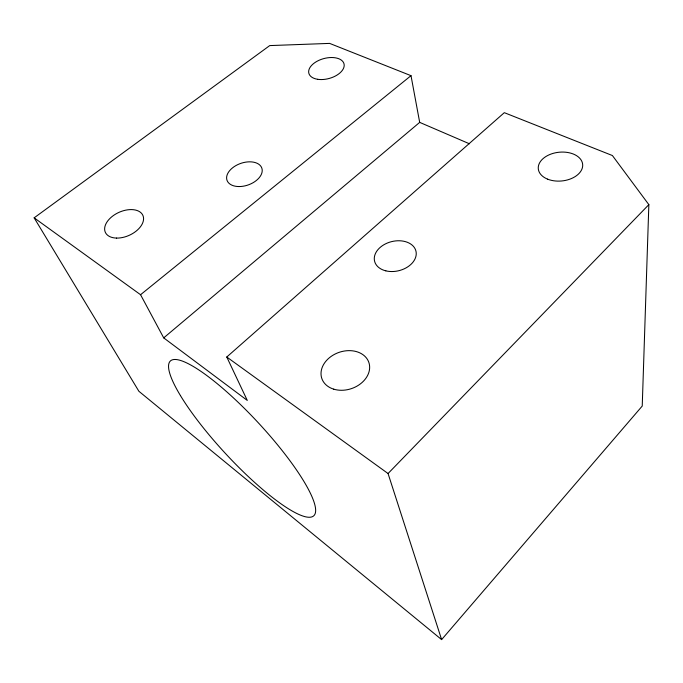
<?xml version="1.0" encoding="UTF-8"?>
<svg xmlns="http://www.w3.org/2000/svg" width="683" height="683" viewBox="0 0 683 683"><rect width="100%" height="100%" fill="white"/><g stroke="black" fill="none" stroke-linecap="round" stroke-linejoin="round"><path stroke-width="1.02" d="M34.15 217.843L140.561 294.723L163.707 337.88L247.28 400.417L226.773 357.013L504.31 112.669L612.395 155.536L648.85 204.644L642.233 406.052L441.619 639.604L138.888 391.274L34.15 217.843L269.725 45.59L329.633 43.396L411.004 75.668L419.686 122.377L469.417 143.772M441.619 639.604L388.055 473.532L648.85 204.644M163.707 337.88L419.686 122.377M140.561 294.723L411.004 75.668M226.773 357.013L388.055 473.532M547.587 179.142A22.291 14.428 -5.8 0 0 582.599 166.686A22.291 14.428 -5.8 0 0 551.241 153.974A22.291 14.428 -5.8 0 0 547.587 179.142M116.562 238.085A20.601 12.576 -24.3 0 0 143.421 217.066A20.601 12.576 -24.3 0 0 112.319 216.349A20.601 12.576 -24.3 0 0 116.562 238.085M317.646 79.296A18.21 10.296 -15.2 0 0 344.198 65.261A18.21 10.296 -15.2 0 0 317.416 61.077A18.21 10.296 -15.2 0 0 317.646 79.296M333.714 389.156A24.844 19.15 -18.8 0 0 369.648 366.831A24.844 19.15 -18.8 0 0 332.647 355.408A24.844 19.15 -18.8 0 0 333.714 389.156M180.449 395.594A105.472 22.471 47.2 0 0 307.529 517.151A105.472 22.471 47.2 0 0 238 402.176A105.472 22.471 47.2 0 0 180.449 395.594M385.835 270.852A21.284 14.975 -13.7 0 0 416.212 252.787A21.284 14.975 -13.7 0 0 383.744 244.83A21.284 14.975 -13.7 0 0 385.835 270.852M238.956 186.553A18.432 11.389 -19.3 0 0 261.828 168.12A18.432 11.389 -19.3 0 0 232.476 167.907A18.432 11.389 -19.3 0 0 238.956 186.553"/></g></svg>
